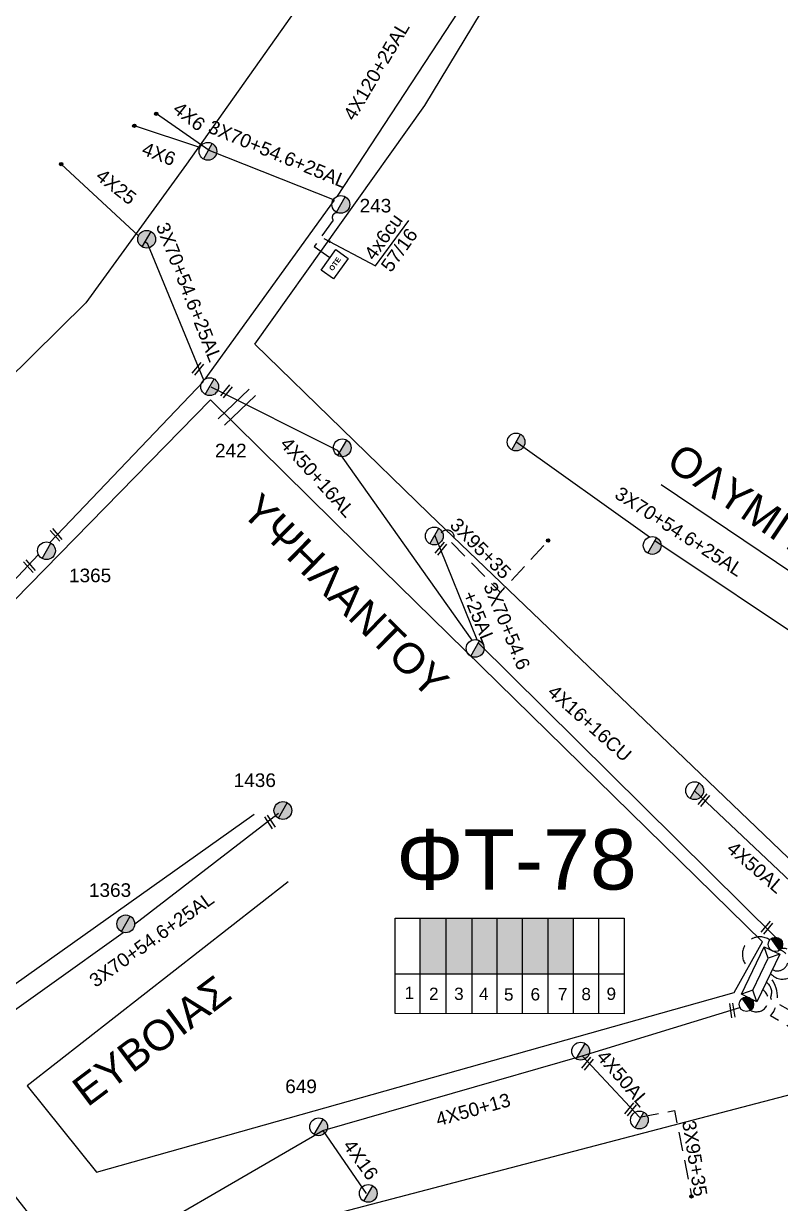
# Model space of a CAD drawing. Header units: millimetres. Extents: x 938 to 3112, y 793 to 1825.
# Drawn here: x 2098.5 to 2198.9, y 1267.4 to 1423.8 of the extents above; entities that cross this region are included whole.
import ezdxf
from ezdxf.enums import TextEntityAlignment as Align

# ---------------------------------------------------------------- set-up
doc = ezdxf.new("R2010")
doc.units = ezdxf.units.MM
doc.linetypes.add('DASHED', pattern=[19.05, 12.7, -6.35])
for name, color, linetype in [('Pillar OTE', 7, 'Continuous'), ('Γυμνά εναέρια ΧΤ (3Φ)   4x50AL', 7, 'Continuous'), ('Γυμνά εναέρια ΧΤ και ΦΟΠ (3Φ)   4x16+16CU', 7, 'Continuous'), ('Γυμνά εναέρια ΧΤ και ΦΟΠ (3Φ)   4x50+16AL', 7, 'Continuous'), ('Εναέρια παροχή ΧΤ 4x16', 7, 'SYN_LINE'), ('Επιγραφές - Σχήματα', 7, 'Continuous'), ('Καλώδια ΧΤ   2x6AL', 7, 'DASHED'), ('Καλώδια ΧΤ   3x150+50AL', 7, 'DASHED'), ('Καλώδια ΧΤ   3x150+50ALXLPE', 7, 'DASHED'), ('Καλώδια ΧΤ   3x95+35CU', 7, 'DASHED'), ('Καλώδια ΧΤ   3x95+50CU', 7, 'DASHED'), ('Καλώδια ΧΤ   4x25CU', 7, 'DASHED'), ('Καλώδια ΧΤ   4X50+13', 7, 'Continuous'), ('Καλώδια ΧΤ   4x6CU', 7, 'DASHED'), ('Μηχανική τομή', 7, 'Continuous'), ('Στύλος Ξύλινος', 7, 'Continuous'), ('Στύλος Ξύλινος @ 1', 7, 'Continuous'), ('Στύλος ΦΜ', 7, 'Continuous'), ('Στύλος ΦΜ @ 1', 7, 'Continuous'), ('Συνδέσεις', 7, 'Continuous'), ('Συνεστραμμένα ΧΤ   3x70+54.6+25AL', 7, 'SYN_LINE'), ('Συνεστραμμένα ΧΤ   4x120+25AL', 7, 'SYN_LINE'), ('Τομή', 7, 'Continuous'), ('Υποσταθμός εναέριος 2 στύλων', 7, 'Continuous'), ('Υποσταθμός πόλεως', 7, 'Continuous'), ('Υπόβαθρο ΔΕΗ', 7, 'Continuous'), ('Υπόγεια καλώδια Παροχών ΧΤ   4x50AL', 7, 'DASHED'), ('Υπόγεια καλώδια Παροχών ΧΤ   4x6', 7, 'DASHED')]:
    doc.layers.add(name, color=color, linetype=linetype)
doc.styles.get("Standard").update_dxf_attribs({"font": 'arial.ttf'})
doc.linetypes.add('SYN_LINE', pattern='A,0.5,-0.0001,["/\\/\\/\\/",Standard,S=0.1,R=0,X=0,Y=-0.05],-0.25', length=0.7501)
doc.dimstyles.new('ISO-25', dxfattribs={"dimtxt": 2.5, "dimasz": 2.5, "dimexe": 1.25, "dimexo": 0.625, "dimtad": 1, "dimtxsty": 'Standard', "dimcen": 2.5, "dimaunit": 2, "dimazin": 0, "dimtfac": 1, "dimtmove": 0, "dimatfit": 3, "dimfxl": 1, "dimarcsym": 0})

# ---------------------------------------------------------------- blocks, each defined once
blk = doc.blocks.new('ΥΠΟΣΤΑΘΜΟΣ ΕΝΑΕΡΙΟΣ ΕΠΙ 2 ΣΤΥΛΩΝ')
at = {"layer": 'Υποσταθμός εναέριος 2 στύλων', "linetype": 'Continuous'}
for points in [[(-11.97, -2.11, 0.574793), (-8.45, -0.07, 0.268822), (-9.64, 1.98)], [(9.68, -2.15, 0.574793), (13.19, -0.1, 0.268822), (12.01, 1.95)]]:
    blk.add_hatch(color=256, dxfattribs=at).paths.add_polyline_path(points)
for p, q in [((-11.97, -2.11), (-9.64, 1.98)), ((9.68, -2.15), (12.01, 1.95))]:
    blk.add_line(p, q, dxfattribs=at)
for centre in [(-10.81, -0.07), (10.84, -0.1)]:
    blk.add_circle(centre, 2.36, dxfattribs=at)
at = {"layer": 'Υποσταθμός πόλεως', "linetype": 'Continuous', "ltscale": 40}
blk.add_lwpolyline([(-8.57, 2.82), (8.57, 2.82), (8.57, -2.82), (-8.57, -2.82)], close=True, dxfattribs=at)
for points in [[(-5.75, 0), (-8.57, 2.82)], [(-8.57, -2.82), (-5.75, 0)], [(-5.75, 0), (5.75, 0)], [(5.75, 0), (8.57, 2.82)], [(8.57, -2.82), (5.75, 0)]]:
    blk.add_lwpolyline(points, dxfattribs=at)
at = {"layer": 'Υποσταθμός εναέριος 2 στύλων', "ltscale": 40, "flags": 1}
for tag, p in [('ΜΕΤΑΣΧΗΜΑΤΙΣΜΟΣ', (14.09, 2.51)), ('ΙΣΧΥΣ', (14.07, -0.28)), ('ΑΡΙΘΜΟΣ', (14.19, -3))]:
    blk.add_attdef(tag, p, '', height=1.8, dxfattribs=at)
blk = doc.blocks.new('ΥΠΑΡΧΩΝ ΤΣΙΜΕΝΤΕΝΙΟΣ ΣΤΥΛΟΣ')
at = {"layer": 'Στύλος ΦΜ'}
blk.add_hatch(color=256, dxfattribs=at).paths.add_polyline_path([(-1.29, -2.28, 0.574793), (2.62, 0, 0.268822), (1.3, 2.27)])
blk.add_line((-1.29, -2.28), (1.3, 2.27), dxfattribs=at)
blk.add_circle((0, 0), 2.62, dxfattribs=at)
at = {"layer": 'Στύλος ΦΜ', "flags": 4}
for tag, p in [('ΑΡΙΘΜΟΣ', (-4.68, 8.05)), ('ΤΥΠΟΣ', (-4.91, 3.03))]:
    blk.add_attdef(tag, p, '', height=4, dxfattribs=at)
blk = doc.blocks.new('ΤΟΜΗ')
at = {"layer": 'Τομή', "ltscale": 40}
for p, q in [((-5.68, 0), (5.68, 0)), ((5.68, -2.33), (-5.68, -2.33))]:
    blk.add_line(p, q, dxfattribs=at)
blk = doc.blocks.new('ΥΠΑΡΧΩΝ ΞΥΛΙΝΟΣ ΣΤΥΛΟΣ')
at = {"layer": 'Στύλος Ξύλινος'}
h = blk.add_hatch(color=7, dxfattribs=at)
h.paths.add_polyline_path([(-2.62, 0, 0.270008), (-1.29, -2.28), (1.3, 2.27, 0.576266)])
h.paths.add_polyline_path([(-1.29, -2.28, 0.574793), (2.62, 0, 0.268822), (1.3, 2.27)])
at = {"layer": 'Στύλος Ξύλινος', "color": 7}
blk.add_line((-1.29, -2.28), (1.3, 2.27), dxfattribs=at)
blk.add_circle((0, 0), 2.62, dxfattribs=at)
at = {"layer": 'Στύλος Ξύλινος', "flags": 4}
for tag, p in [('ΑΡΙΘΜΟΣ', (-4.91, 8.6)), ('ΤΥΠΟΣ', (-4.85, 3.39))]:
    blk.add_attdef(tag, p, '', height=4, dxfattribs=at)
blk = doc.blocks.new('_ΣΥΝΔΕΣΗ')
at = {"layer": 'Συνδέσεις', "linetype": 'SYN_LINE', "ltscale": 40}
blk.add_hatch(color=256, dxfattribs=at).paths.add_polyline_path([(0.5, -0.01, 1), (-0.5, -0.01, 1)])
at = {"layer": 'Συνδέσεις'}
blk.add_circle((0, -0.01), 0.5, dxfattribs=at)
blk = doc.blocks.new('ΜΗΧΑΝΙΚΗ ΤΟΜΗ')
at = {"layer": 'Μηχανική τομή', "ltscale": 40}
for p, q in [((-1.89, 0.78), (1.89, 0.78)), ((1.89, 0), (-1.89, 0))]:
    blk.add_line(p, q, dxfattribs=at)
blk = doc.blocks.new('PILLAR ΟΤΕ')
at = {"layer": 'Pillar OTE', "ltscale": 40}
blk.add_lwpolyline([(-3.31, 2.02), (3.39, 2.02), (3.39, -1.99), (-3.31, -1.99)], close=True, dxfattribs=at)
at = {"layer": 'Pillar OTE', "insert": (-1.81, 0.71), "char_height": 1.3575, "width": 109.961, "attachment_point": 1}
blk.add_mtext('{\\fArial|b1|i0|c161|p34;OTE}', dxfattribs=at)

msp = doc.modelspace()

# ---------------------------------------------------------------- hatches: boundary and pattern name
at = {"layer": 'Καλώδια ΧΤ   3x150+50ALXLPE', "linetype": 'DASHED', "ltscale": 0.2}
h = msp.add_hatch(color=6, dxfattribs=at)
h.dxf.hatch_style = 1
h.paths.add_polyline_path([(2151.11, 1297.85), (2154.55, 1297.84), (2154.55, 1305.21), (2151.11, 1305.21)])
h = msp.add_hatch(color=151, dxfattribs=at)
h.dxf.hatch_style = 1
h.paths.add_polyline_path([(2154.55, 1297.84), (2157.99, 1297.84), (2157.99, 1305.21), (2154.55, 1305.21)])
h = msp.add_hatch(color=1, dxfattribs=at)
h.dxf.hatch_style = 1
h.paths.add_polyline_path([(2161.29, 1305.21), (2157.99, 1305.21), (2157.99, 1297.84), (2161.29, 1297.84)])
h = msp.add_hatch(color=85, dxfattribs=at)
h.dxf.hatch_style = 1
h.paths.add_polyline_path([(2164.68, 1305.21), (2161.29, 1305.21), (2161.29, 1297.84), (2164.68, 1297.83)])
h = msp.add_hatch(color=2, dxfattribs=at)
h.dxf.hatch_style = 1
h.paths.add_polyline_path([(2168.07, 1305.21), (2164.68, 1305.21), (2164.68, 1297.83), (2168.07, 1297.83)])
h = msp.add_hatch(color=62, dxfattribs=at)
h.dxf.hatch_style = 1
h.paths.add_polyline_path([(2171.41, 1305.21), (2168.07, 1305.21), (2168.07, 1297.83), (2171.41, 1297.83)])

# ---------------------------------------------------------------- linework, layer by layer
at = {"layer": 'Pillar OTE', "ltscale": 40}
for points in [[(2147.78, 1292.57), (2147.78, 1305.21), (2178.12, 1305.21), (2178.12, 1292.54), (2147.78, 1292.57)], [(2151.11, 1292.57), (2151.11, 1305.21)], [(2154.55, 1292.56), (2154.55, 1305.21)], [(2157.99, 1292.56), (2157.99, 1305.21)], [(2161.29, 1292.56), (2161.29, 1305.21)], [(2164.67, 1292.55), (2164.68, 1305.21)], [(2168.07, 1292.55), (2168.07, 1305.21)], [(2171.41, 1292.55), (2171.41, 1305.21)], [(2174.8, 1292.54), (2174.8, 1305.21)], [(2147.78, 1297.85), (2178.12, 1297.82)]]:
    msp.add_lwpolyline(points, dxfattribs=at)
at = {"layer": 'Γυμνά εναέρια ΧΤ (3Φ)   4x50AL', "color": 151, "flags": 128}
msp.add_lwpolyline([(2208.92, 1301.8), (2187.45, 1322.1)], dxfattribs=at)
at = {"layer": 'Γυμνά εναέρια ΧΤ (3Φ)   4x50AL', "color": 85, "linetype": 'Continuous', "ltscale": 0.2, "flags": 128}
msp.add_lwpolyline([(2172.58, 1286.95), (2180.19, 1278.83)], dxfattribs=at)
at = {"layer": 'Γυμνά εναέρια ΧΤ και ΦΟΠ (3Φ)   4x16+16CU', "color": 1, "linetype": 'SYN_LINE', "ltscale": 15, "flags": 128}
for points in [[(2152.98, 1355.99), (2158.6, 1342.12)], [(2158.75, 1341.74), (2198.26, 1302.64)]]:
    msp.add_lwpolyline(points, dxfattribs=at)
at = {"layer": 'Γυμνά εναέρια ΧΤ και ΦΟΠ (3Φ)   4x50+16AL', "color": 1, "flags": 128}
msp.add_lwpolyline([(2123.33, 1375.61), (2140.08, 1367.23), (2157.96, 1342.06)], dxfattribs=at)
at = {"layer": 'Εναέρια παροχή ΧΤ 4x16', "color": 85, "linetype": 'SYN_LINE', "ltscale": 10, "flags": 128}
msp.add_lwpolyline([(2138.2, 1277.06), (2143.94, 1268.74)], dxfattribs=at)
at = {"layer": 'Επιγραφές - Σχήματα', "color": 1, "linetype": 'DASHED', "ltscale": 0.2}
msp.add_arc((2196.13, 1300.41), 2.32, 55.8096, 246.3712, dxfattribs=at)
at = {"layer": 'Επιγραφές - Σχήματα', "color": 151, "linetype": 'DASHED', "ltscale": 0.2}
msp.add_arc((2199.14, 1299.17), 2.04, 218.836, 94.5241, dxfattribs=at)
at = {"layer": 'Επιγραφές - Σχήματα', "color": 85, "linetype": 'DASHED', "ltscale": 0.2}
msp.add_arc((2195.68, 1294.37), 1.57, 239.5259, 58.4038, dxfattribs=at)
at = {"layer": 'Καλώδια ΧΤ   2x6AL', "color": 30, "linetype": 'SYN_LINE', "ltscale": 10, "flags": 128}
msp.add_lwpolyline([(2123.13, 1406.93), (2116.13, 1411.8)], dxfattribs=at)
at = {"layer": 'Καλώδια ΧΤ   3x150+50AL', "color": 62, "linetype": 'DASHED', "ltscale": 0.2, "flags": 128}
msp.add_lwpolyline([(2277.52, 1346.97), (2263.11, 1356.76), (2245.83, 1332.84), (2242.03, 1332.84), (2231.54, 1316.91), (2231.93, 1314.92), (2209.71, 1285.1), (2197.54, 1292.25, 0.381831), (2197.37, 1297.5, 0.365539)], format="xyb", dxfattribs=at)
at = {"layer": 'Καλώδια ΧΤ   3x150+50AL', "color": 6, "ltscale": 0.2}
msp.add_arc((2198.46, 1299.62), 1.4, 241.7941, 76.7515, dxfattribs=at)
at = {"layer": 'Καλώδια ΧΤ   3x95+35CU', "color": 1, "linetype": 'DASHED', "ltscale": 0.2, "flags": 128}
msp.add_lwpolyline([(2153.88, 1356.28, -1.142687), (2155.23, 1355.01, -0.206525)], format="xyb", dxfattribs=at)
msp.add_lwpolyline([(2155.23, 1355.01), (2161.75, 1348.38), (2168.08, 1355.24)], dxfattribs=at)
at = {"layer": 'Καλώδια ΧΤ   3x95+35CU', "color": 85, "linetype": 'DASHED', "ltscale": 0.2, "flags": 128}
msp.add_lwpolyline([(2180.19, 1278.83), (2184.82, 1279.71), (2187.08, 1268.32)], dxfattribs=at)
at = {"layer": 'Καλώδια ΧΤ   3x95+50CU', "color": 2, "linetype": 'DASHED', "ltscale": 0.2, "flags": 128}
msp.add_lwpolyline([(2197, 1296.73, -0.322793), (2197.58, 1294.86, 0.310262), (2197.73, 1294.33), (2220.75, 1281.35), (2211.88, 1269.57)], format="xyb", dxfattribs=at)
at = {"layer": 'Καλώδια ΧΤ   4x25CU', "color": 30, "linetype": 'SYN_LINE', "ltscale": 15, "flags": 128}
msp.add_lwpolyline([(2113.76, 1395.65), (2103.51, 1405.13)], dxfattribs=at)
at = {"layer": 'Καλώδια ΧΤ   4X50+13', "color": 85, "flags": 128}
msp.add_lwpolyline([(2061.02, 1311.75), (2078.62, 1292.18), (2105.44, 1258.09), (2138.2, 1277.06), (2172.58, 1286.95), (2193.49, 1293.35)], dxfattribs=at)
at = {"layer": 'Καλώδια ΧΤ   4x6CU', "color": 30, "linetype": 'SYN_LINE', "ltscale": 10, "flags": 128}
msp.add_lwpolyline([(2121.89, 1407.34), (2113.24, 1410.2)], dxfattribs=at)
at = {"layer": 'Συνεστραμμένα ΧΤ   3x70+54.6+25AL', "color": 30, "linetype": 'SYN_LINE', "ltscale": 20, "flags": 128}
for points in [[(2139.75, 1400.38), (2123.13, 1406.93), (2123.04, 1406.96)], [(2122.42, 1376.52), (2114.98, 1394.53), (2114.65, 1394.83)]]:
    msp.add_lwpolyline(points, dxfattribs=at)
at = {"layer": 'Συνεστραμμένα ΧΤ   3x70+54.6+25AL', "color": 151, "linetype": 'SYN_LINE', "ltscale": 20, "flags": 128}
for points in [[(2181.49, 1355.71), (2163.76, 1368.33)], [(2203.91, 1340.71), (2182.21, 1355.21)]]:
    msp.add_lwpolyline(points, dxfattribs=at)
at = {"layer": 'Συνεστραμμένα ΧΤ   3x70+54.6+25AL', "color": 85, "linetype": 'SYN_LINE', "ltscale": 20, "flags": 128}
for points in [[(2113.25, 1304.42), (2132.3, 1319.13)], [(2092.14, 1289.34), (2111.72, 1303.33)]]:
    msp.add_lwpolyline(points, dxfattribs=at)
at = {"layer": 'Συνεστραμμένα ΧΤ   4x120+25AL', "color": 30, "linetype": 'SYN_LINE', "ltscale": 20, "flags": 128}
for points in [[(2140.12, 1400.88), (2140.12, 1400.89), (2170.43, 1447.16)], [(2122.59, 1376.64), (2139.75, 1400.38)], [(2102.02, 1354.99), (2122.38, 1376.33)], [(2061.02, 1311.75), (2091.68, 1344.05), (2100.5, 1353.39)]]:
    msp.add_lwpolyline(points, dxfattribs=at)
at = {"layer": 'Υπόβαθρο ΔΕΗ', "flags": 128}
msp.add_lwpolyline([(2129.55, 1532.2), (2155.23, 1510.25), (2177.28, 1489.58, 0.046686), (2148.47, 1445.23), (2120.12, 1405.14), (2106.76, 1386.74), (2053.52, 1334.23), (1994.23, 1274.34), (1952.6, 1233.51), (1900.61, 1218.57), (1893.97, 1227.06), (1945.48, 1285.67), (1973.97, 1318.62), (2029.74, 1384.13), (2048.48, 1405.88), (2071.77, 1443.55), (2110.35, 1502.19), (2129.55, 1532.2)], format="xyb", dxfattribs=at)
msp.add_lwpolyline([(2129.55, 1532.2), (2155.23, 1510.25), (2177.28, 1489.58, 0.046686), (2148.47, 1445.23), (2120.12, 1405.14), (2106.76, 1386.74), (2053.52, 1334.23), (1994.23, 1274.34), (1952.6, 1233.51), (1900.61, 1218.57), (1893.97, 1227.06), (1945.48, 1285.67), (1973.97, 1318.62), (2029.74, 1384.13), (2048.48, 1405.88), (2071.77, 1443.55), (2110.35, 1502.19), (2129.55, 1532.2)], format="xyb", dxfattribs=at)
for points in [[(2208.38, 1305.06), (2152.25, 1358.83), (2129.16, 1381.27), (2151.7, 1412.91), (2168.65, 1440.9), (2194.21, 1477.55), (2233.46, 1458.72), (2299.02, 1428.07), (2265.96, 1383.99), (2253.29, 1363.65), (2229.06, 1331.65), (2205.02, 1347.85)], [(2208.38, 1305.06), (2152.25, 1358.83), (2129.16, 1381.27), (2151.7, 1412.91), (2168.65, 1440.9), (2194.21, 1477.55), (2233.46, 1458.72), (2299.02, 1428.07), (2265.96, 1383.99), (2253.29, 1363.65), (2229.06, 1331.65), (2183.05, 1362.65)], [(2145.19, 1391.67), (2149.6, 1397.67)], [(2192.7, 1295.35), (2196.5, 1302.09), (2146.11, 1351.4), (2123.31, 1373.91), (2069.3, 1318.75), (2091.42, 1292.26), (2129.1, 1318.99)], [(2192.7, 1295.35), (2196.5, 1302.09), (2146.11, 1351.4), (2123.31, 1373.91), (2069.3, 1318.75), (2091.42, 1292.26), (2129.1, 1318.99)], [(2133.62, 1310.02), (2099.02, 1282.99), (2108.18, 1271.55), (2192.7, 1295.35)], [(2133.62, 1310.02), (2099.02, 1282.99), (2108.18, 1271.55), (2192.7, 1295.35)], [(2124.05, 1261.93), (2210.61, 1284.59), (2284.58, 1234.35)], [(2124.05, 1261.93), (2210.61, 1284.59), (2284.58, 1234.35)]]:
    msp.add_lwpolyline(points, dxfattribs=at)
at = {"layer": 'Υπόγεια καλώδια Παροχών ΧΤ   4x6', "color": 30, "linetype": 'DASHED', "ltscale": 0.2}
msp.add_lwpolyline([(2140.25, 1398.67, 0.693365), (2139.55, 1397.72), (2137.06, 1394.23), (2139.16, 1392.74)], format="xyb", dxfattribs=at)

# ---------------------------------------------------------------- block references
at = {"layer": 'Pillar OTE', "xscale": 0.5, "yscale": 0.5, "zscale": 0.5, "rotation": 54.53100000000001}
msp.add_blockref('PILLAR ΟΤΕ', (2139.77, 1391.84), dxfattribs=at)
at = {"layer": 'Μηχανική τομή'}
for p, xscale, yscale, zscale, rotation in [((2121.77, 1377.89), 0.5000000000001078, 0.5000000000001078, 0.5000000000001078, 50.29139567145106), ((2125.57, 1374.91), 0.5000000000001078, 0.5000000000001078, 0.5000000000001078, 50.29139567145106), ((2102.69, 1355.86), 0.5000000000002257, 0.5000000000002257, 0.5000000000002257, 311.482899031438), ((2154, 1354.05), 0.5000000000001078, 0.5000000000001078, 0.5000000000001078, 50.29139567145106), ((2099.16, 1351.74), 0.5000000000002257, 0.5000000000002257, 0.5000000000002257, 311.482899031438), ((2188.86, 1320.73), 0.5000000000001078, 0.5000000000001078, 0.5000000000001078, 50.29139567145106), ((2131.34, 1318.05), 0.5000000000001859, 0.5000000000001859, 0.5000000000001859, 123.1811459877535), ((2197.22, 1303.83), 0.5000000000001077, 0.5000000000001077, 0.5000000000001077, 50.29139567145106), ((2192.66, 1293.01), 0.5000000000000442, 0.5000000000000442, 0.5000000000000442, 99.00897721027165), ((2173.44, 1285.79), 0.5000000000001078, 0.5000000000001078, 0.5000000000001078, 50.29139567145106), ((2179.14, 1279.75), 0.5000000000001078, 0.5000000000001078, 0.5000000000001078, 50.29139567145106)]:
    msp.add_blockref('ΜΗΧΑΝΙΚΗ ΤΟΜΗ', p, dxfattribs=dict(at, xscale=xscale, yscale=yscale, zscale=zscale, rotation=rotation))
at = {"layer": 'Στύλος Ξύλινος @ 1', "ltscale": 40, "xscale": 0.4499999999998181, "yscale": 0.4499999999998181, "zscale": 0.4499999999998181}
msp.add_blockref('ΥΠΑΡΧΩΝ ΞΥΛΙΝΟΣ ΣΤΥΛΟΣ', (2114.84, 1395.18), dxfattribs=at)
at = {"layer": 'Στύλος Ξύλινος @ 1', "ltscale": 40}
ref = msp.add_blockref('ΥΠΑΡΧΩΝ ΞΥΛΙΝΟΣ ΣΤΥΛΟΣ', (2132.9, 1319.48), dxfattribs=dict(at, xscale=0.4499999999998181, yscale=0.4499999999998181, zscale=0.4499999999998181))
ref.add_attrib('ΑΡΙΘΜΟΣ', '1436', (2126.38, 1322.59), dxfattribs={"layer": 'Στύλος Ξύλινος', "height": 1.8, "flags": 4})
ref = msp.add_blockref('ΥΠΑΡΧΩΝ ΞΥΛΙΝΟΣ ΣΤΥΛΟΣ', (2112.07, 1304.45), dxfattribs=dict(at, xscale=0.4499999999998181, yscale=0.4499999999998181, zscale=0.4499999999998181))
ref.add_attrib('ΑΡΙΘΜΟΣ', '1363', (2107.19, 1308.03), dxfattribs={"layer": 'Στύλος Ξύλινος', "height": 1.8, "flags": 4})
at = {"layer": 'Στύλος ΦΜ @ 1', "ltscale": 40, "xscale": 0.4499999999998181, "yscale": 0.4499999999998181, "zscale": 0.4499999999998181}
for p in [(2122.96, 1406.83), (2122.96, 1406.83), (2140.77, 1367.54), (2140.77, 1367.54), (2163.81, 1368.31), (2163.81, 1368.31), (2152.97, 1355.85), (2152.97, 1355.85), (2181.86, 1354.6), (2158.39, 1340.96), (2158.39, 1340.96), (2187.48, 1322.11), (2172.37, 1287.58), (2172.37, 1287.58), (2180.16, 1278.46), (2180.16, 1278.46), (2144.22, 1268.73), (2144.22, 1268.73)]:
    msp.add_blockref('ΥΠΑΡΧΩΝ ΤΣΙΜΕΝΤΕΝΙΟΣ ΣΤΥΛΟΣ', p, dxfattribs=at)
at = {"layer": 'Στύλος ΦΜ @ 1', "ltscale": 40}
ref = msp.add_blockref('ΥΠΑΡΧΩΝ ΤΣΙΜΕΝΤΕΝΙΟΣ ΣΤΥΛΟΣ', (2140.58, 1399.8), dxfattribs=dict(at, xscale=0.4499999999998181, yscale=0.4499999999998181, zscale=0.4499999999998181))
ref.add_attrib('ΤΥΠΟΣ', '243', (2143.07, 1398.73), dxfattribs={"layer": 'Στύλος ΦΜ', "height": 1.8, "flags": 4})
ref = msp.add_blockref('ΥΠΑΡΧΩΝ ΤΣΙΜΕΝΤΕΝΙΟΣ ΣΤΥΛΟΣ', (2123.2, 1375.64), dxfattribs=dict(at, xscale=0.4499999999998181, yscale=0.4499999999998181, zscale=0.4499999999998181))
ref.add_attrib('ΤΥΠΟΣ', '242', (2123.9, 1366.28), dxfattribs={"layer": 'Στύλος ΦΜ', "height": 1.8, "flags": 4})
ref = msp.add_blockref('ΥΠΑΡΧΩΝ ΤΣΙΜΕΝΤΕΝΙΟΣ ΣΤΥΛΟΣ', (2101.56, 1353.9), dxfattribs=dict(at, xscale=0.4499999999998181, yscale=0.4499999999998181, zscale=0.4499999999998181))
ref.add_attrib('ΤΥΠΟΣ', '1365', (2104.55, 1349.73), dxfattribs={"layer": 'Στύλος ΦΜ', "height": 1.8, "flags": 4})
ref = msp.add_blockref('ΥΠΑΡΧΩΝ ΤΣΙΜΕΝΤΕΝΙΟΣ ΣΤΥΛΟΣ', (2101.56, 1353.9), dxfattribs=dict(at, xscale=0.4499999999998181, yscale=0.4499999999998181, zscale=0.4499999999998181))
ref.add_attrib('ΤΥΠΟΣ', '1365', (2104.55, 1349.73), dxfattribs={"layer": 'Στύλος ΦΜ', "height": 1.8, "flags": 4})
ref = msp.add_blockref('ΥΠΑΡΧΩΝ ΤΣΙΜΕΝΤΕΝΙΟΣ ΣΤΥΛΟΣ', (2137.64, 1277.56), dxfattribs=dict(at, xscale=0.4499999999998181, yscale=0.4499999999998181, zscale=0.4499999999998181))
ref.add_attrib('ΤΥΠΟΣ', '649', (2133.21, 1282.02), dxfattribs={"layer": 'Στύλος ΦΜ', "height": 1.8, "flags": 4})
ref = msp.add_blockref('ΥΠΑΡΧΩΝ ΤΣΙΜΕΝΤΕΝΙΟΣ ΣΤΥΛΟΣ', (2137.64, 1277.56), dxfattribs=dict(at, xscale=0.4499999999998181, yscale=0.4499999999998181, zscale=0.4499999999998181))
ref.add_attrib('ΤΥΠΟΣ', '649', (2133.21, 1282.02), dxfattribs={"layer": 'Στύλος ΦΜ', "height": 1.8, "flags": 4})
at = {"layer": 'Συνδέσεις', "xscale": 0.4500000000000455, "yscale": 0.4500000000000455, "zscale": 0.4500000000000455}
for p in [(2116.11, 1411.82), (2113.21, 1410.22), (2103.51, 1405.14), (2168.05, 1355.26), (2187.05, 1268.34)]:
    msp.add_blockref('_ΣΥΝΔΕΣΗ', p, dxfattribs=at)
at = {"layer": 'Τομή', "xscale": 0.4999999999999568, "yscale": 0.4999999999999568, "zscale": 0.4999999999999568, "rotation": 43.67374534577329}
msp.add_blockref('ΤΟΜΗ', (2126.39, 1373.34), dxfattribs=at)
at = {"layer": 'Υποσταθμός εναέριος 2 στύλων', "lineweight": 30, "xscale": 0.4073122270481396, "yscale": 0.4073122270481396, "zscale": 0.4073122270481396, "rotation": 64.18216655545571}
msp.add_blockref('ΥΠΟΣΤΑΘΜΟΣ ΕΝΑΕΡΙΟΣ ΕΠΙ 2 ΣΤΥΛΩΝ', (2196.23, 1297.78), dxfattribs=at)

# ---------------------------------------------------------------- texts
at = {"ltscale": 30, "char_height": 1.63, "width": 11.2573, "attachment_point": 1}
for s, insert in [('1', (2149.03, 1296.13)), ('2', (2152.27, 1296)), ('3', (2155.6, 1296)), ('4', (2158.9, 1296)), ('5', (2162.21, 1295.91)), ('6', (2165.73, 1295.94)), ('7', (2169.35, 1295.94)), ('8', (2172.47, 1295.97)), ('9', (2175.8, 1296))]:
    msp.add_mtext(s, dxfattribs=dict(at, insert=insert))
at = {"layer": 'Γυμνά εναέρια ΧΤ (3Φ)   4x50AL'}
msp.add_text('4X50AL', height=1.8, rotation=319.2119, dxfattribs=at).set_placement((2195.57, 1311.95), align=Align.MIDDLE)
at = {"layer": 'Γυμνά εναέρια ΧΤ (3Φ)   4x50AL', "ltscale": 0.2}
msp.add_text('4X50AL', height=1.8, rotation=311.0361, dxfattribs=at).set_placement((2177.98, 1283.99), align=Align.MIDDLE)
at = {"layer": 'Γυμνά εναέρια ΧΤ και ΦΟΠ (3Φ)   4x16+16CU'}
msp.add_text('4X16+16CU', height=1.8, rotation=318.2667, dxfattribs=at).set_placement((2173.58, 1331.06), align=Align.MIDDLE)
at = {"layer": 'Γυμνά εναέρια ΧΤ και ΦΟΠ (3Φ)   4x50+16AL'}
msp.add_text('4X50+16AL', height=1.8, rotation=312.0144, dxfattribs=at).set_placement((2137.5, 1363.65), align=Align.MIDDLE)
at = {"layer": 'Εναέρια παροχή ΧΤ 4x16', "ltscale": 20}
msp.add_text('4X16', height=1.8, rotation=305.8635, dxfattribs=at).set_placement((2143.23, 1273.21), align=Align.MIDDLE)
at = {"layer": 'Επιγραφές - Σχήματα', "linetype": 'DASHED', "ltscale": 0.2, "char_height": 4, "width": 48.5909, "attachment_point": 1}
for s, insert, rotation in [('ΟΛΥΜΠΟΥ', (2185.73, 1368.39), 326.034), ('ΥΨΗΛΑΝΤΟΥ', (2130, 1361.8), 315.369), ('ΕΥΒΟΙΑΣ', (2104.58, 1283.28), 37.0165)]:
    msp.add_mtext(s, dxfattribs=dict(at, insert=insert, rotation=rotation))
at = {"layer": 'Επιγραφές - Σχήματα', "linetype": 'DASHED', "ltscale": 0.2, "insert": (2147.92, 1317), "char_height": 8, "width": 24.9768, "attachment_point": 1}
msp.add_mtext('ΦΤ-78', dxfattribs=at)
at = {"layer": 'Καλώδια ΧΤ   2x6AL', "ltscale": 20}
msp.add_text('4X6', height=1.8, rotation=321.7364, dxfattribs=at).set_placement((2120.49, 1411.47), align=Align.MIDDLE)
at = {"layer": 'Καλώδια ΧΤ   3x95+35CU', "ltscale": 0.2}
msp.add_text('3X95+35', height=1.8, rotation=279.1279, dxfattribs=at).set_placement((2187.51, 1273.38), align=Align.MIDDLE)
at = {"layer": 'Καλώδια ΧΤ   3x95+35CU', "linetype": 'DASHED', "ltscale": 0.2, "insert": (2156.18, 1358.44), "char_height": 1.8, "width": 10.8079, "attachment_point": 1, "rotation": 314.928}
msp.add_mtext('3Χ95+35', dxfattribs=at)
at = {"layer": 'Καλώδια ΧΤ   4x25CU', "ltscale": 20}
msp.add_text('4X25', height=1.8, rotation=321.7364, dxfattribs=at).set_placement((2110.82, 1402.15), align=Align.MIDDLE)
at = {"layer": 'Καλώδια ΧΤ   4X50+13'}
msp.add_text('4X50+13', height=1.8, rotation=15.5405, dxfattribs=at).set_placement((2158.11, 1279.85), align=Align.MIDDLE)
at = {"layer": 'Καλώδια ΧΤ   4x6CU', "ltscale": 20}
msp.add_text('4X6', height=1.8, rotation=339.01, dxfattribs=at).set_placement((2116.47, 1406.49), align=Align.MIDDLE)
at = {"layer": 'Συνεστραμμένα ΧΤ   3x70+54.6+25AL', "ltscale": 20}
for rotation, p in [(337.5398, (2132.23, 1406.48)), (291.4728, (2120.45, 1388.18)), (327.1196, (2185.44, 1356.45)), (35.6809, (2115.49, 1302.39))]:
    msp.add_text('3X70+54.6+25AL', height=1.8, rotation=rotation, dxfattribs=at).set_placement(p, align=Align.MIDDLE)
at = {"layer": 'Συνεστραμμένα ΧΤ   3x70+54.6+25AL', "linetype": 'Continuous', "ltscale": 0.2, "insert": (2161.11, 1349.94), "char_height": 1.8, "width": 5.3918, "attachment_point": 1, "rotation": 292.2954}
msp.add_mtext('3Χ70+54.6\\P+25AL', dxfattribs=at)
at = {"layer": 'Συνεστραμμένα ΧΤ   4x120+25AL', "ltscale": 20}
msp.add_text('4X120+25AL', height=1.8, rotation=59.4153, dxfattribs=at).set_placement((2145.29, 1417.51), align=Align.MIDDLE)
at = {"layer": 'Υπόγεια καλώδια Παροχών ΧΤ   4x50AL', "color": 7, "ltscale": 0.2, "char_height": 1.8, "attachment_point": 1, "rotation": 54.531}
for s, insert in [('4x6cu', (2143.54, 1393.3)), ('57/16', (2145.76, 1391.72))]:
    msp.add_mtext_dynamic_manual_height_columns(s, width=1.8, gutter_width=12.5, heights=[0.118], dxfattribs=dict(at, insert=insert))

# ---------------------------------------------------------------- leaders
at = {"layer": 'Επιγραφές - Σχήματα', "ltscale": 40}
msp.add_leader([(2138.31, 1395.28), (2145.19, 1391.67)], dimstyle='ISO-25', override={"dimasz": 1, "dimtad": 0}, dxfattribs=at)

doc.saveas('drawing.dxf')
